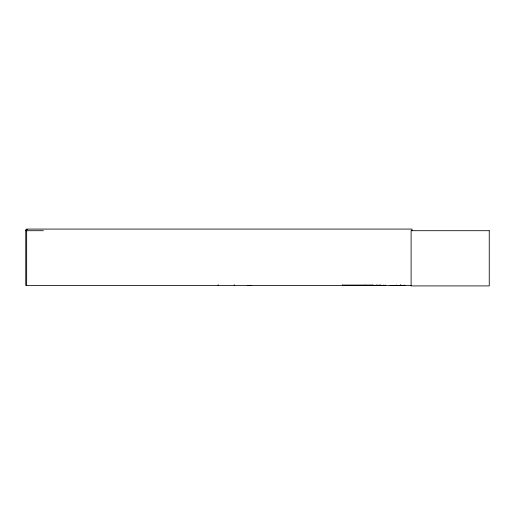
<?xml version="1.0" encoding="UTF-8"?>
<svg xmlns="http://www.w3.org/2000/svg" width="515" height="515" viewBox="0 0 515 515"><rect width="100%" height="100%" fill="white"/><g stroke="black" fill="none" stroke-linecap="round" stroke-linejoin="round"><path stroke-width="0.77" d="M372.905 285.091L342.533 285.085L342.533 285.432L385.265 285.432L385.265 284.995M342.597 285.085L342.584 285.432L342.533 285.085M364.961 285.439L364.961 285.085M342.604 285.432L381.312 285.316M376.871 285.394L376.929 285.033M27.359 229.664L25.75 229.664L25.75 285.452L411.215 285.452M25.75 230.701L43.415 230.701M390.1 285.419L404.874 285.432L404.816 284.995M385.342 285.381L385.729 285.452M381.267 285.316L366.352 285.439M396.589 285.432L396.537 284.995M412.019 230.701L412.019 229.085L26.658 229.085L26.658 285.452M400.825 284.879L400.87 285.452M400.541 284.879L400.58 285.452M383.842 284.995L383.842 285.452M380.257 284.995L380.257 285.452M379.793 284.995L379.793 285.452M376.986 284.995L376.986 285.452M372.802 284.995L372.802 285.452M251.108 285.452L247.297 285.452M234.64 284.995L234.64 285.452M234.183 284.995L234.183 285.452M218.534 284.995L218.534 285.452M218.077 284.995L218.077 285.452M489.25 230.701L411.112 230.701L411.112 285.915L489.25 285.915L489.25 230.701"/></g></svg>
